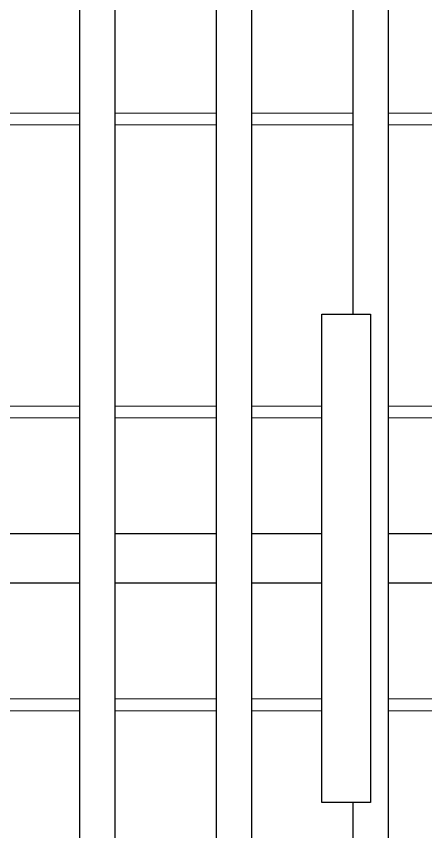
# Model space of a CAD drawing. Header units: millimetres. Extents: x -65574 to 111613, y -106550 to -50518.
# Drawn here: x 20009 to 20429, y -92433 to -91598 of the extents above; entities that cross this region are included whole.
import ezdxf

# ---------------------------------------------------------------- set-up
doc = ezdxf.new("R2010")
doc.units = ezdxf.units.MM

# ---------------------------------------------------------------- blocks, each defined once
blk = doc.blocks.new('*U32')
at = {"lineweight": 30, "ltscale": 100}
blk.add_lwpolyline([(-950, -25), (950, -25), (950, 25), (-950, 25)], close=True, dxfattribs=at)
blk = doc.blocks.new('*U33')
at = {"color": 0, "linetype": 'ByBlock', "lineweight": -2, "transparency": 16777216}
blk.add_blockref('*U32', (0, -21000), dxfattribs=at)
blk = doc.blocks.new('*U166')
at = {"lineweight": 15}
blk.add_lwpolyline([(-950, 6), (-950, -6), (950, -6), (950, 6)], close=True, dxfattribs=at)
blk = doc.blocks.new('*U167')
at = {"color": 0, "linetype": 'ByBlock', "lineweight": -2, "transparency": 16777216}
for p in [(0, -20700), (0, -21000), (0, -21300)]:
    blk.add_blockref('*U166', p, dxfattribs=at)
blk = doc.blocks.new('*U224')
at = {"color": 0}
blk.add_wipeout([(-22, 7525.389778), (14, 7525.389778), (14, 1675), (-22, 1675)], dxfattribs=at)
at = {"color": 0, "ltscale": 100}
blk.add_lwpolyline([(-22, 7525.389778), (14, 7525.389778), (14, 1675), (-22, 1675)], close=True, dxfattribs=at)
blk = doc.blocks.new('*U225')
at = {"color": 0, "linetype": 'ByBlock', "lineweight": -2, "transparency": 16777216}
for p in [(1260, 0), (1400, 0), (1540, 0)]:
    blk.add_blockref('*U224', p, dxfattribs=at)

msp = doc.modelspace()

# ---------------------------------------------------------------- block references
at = {"color": 0, "lineweight": -2}
msp.add_blockref('*U167', (19761.65, -71002.79), dxfattribs=at)
at = {"color": 0}
msp.add_blockref('*U33', (19761.15, -71152.79), dxfattribs=at)

# ---------------------------------------------------------------- next in the draw order: block references
at = {"color": 0, "lineweight": -2}
msp.add_blockref('*U225', (18836.15, -94678.18), dxfattribs=at)

# ---------------------------------------------------------------- next in the draw order: wipeouts: each hides what was drawn before it
msp.add_wipeout([(20322.15, -91902.79), (20372.15, -91902.79), (20372.15, -92402.79), (20322.15, -92402.79)])

# ---------------------------------------------------------------- next in the draw order: linework, layer by layer
at = {"lineweight": 30, "ltscale": 100}
msp.add_lwpolyline([(20322.15, -92402.79), (20322.15, -91902.79), (20372.15, -91902.79), (20372.15, -92402.79)], close=True, dxfattribs=at)

doc.saveas('drawing.dxf')
